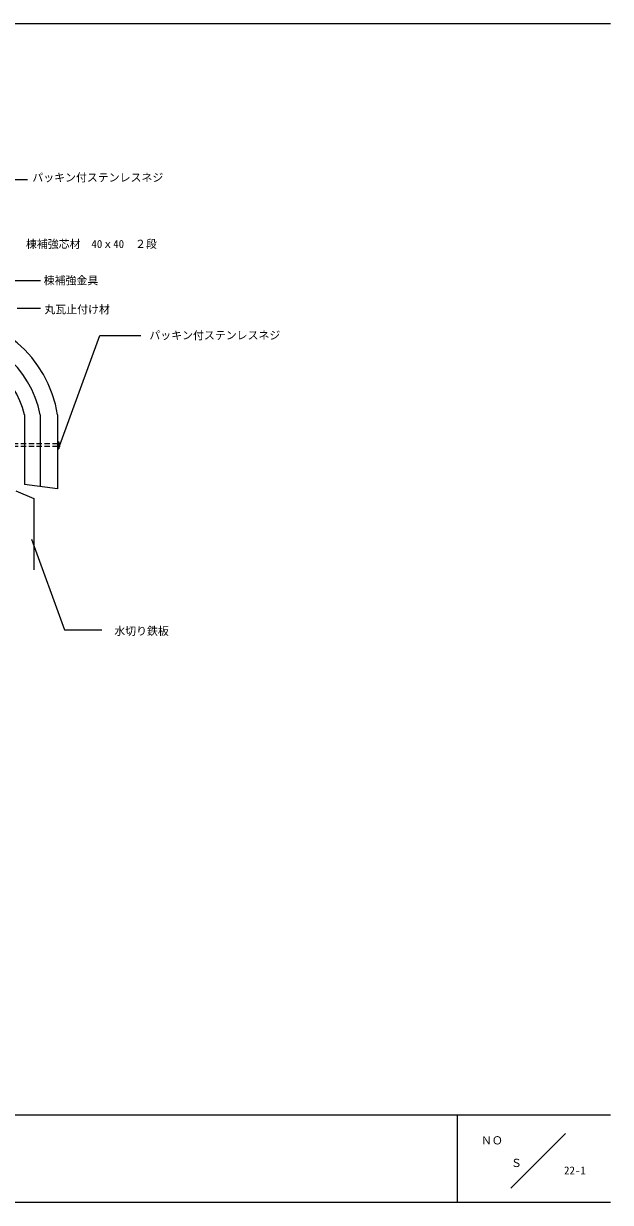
# Model space of a CAD drawing. Units: millimetres, scale not verified. Extents: x -1016 to 984, y -692 to 658.
# Drawn here: x 312 to 984, y -692 to 658 of the extents above; entities that cross this region are included whole.
import ezdxf
from ezdxf.enums import TextEntityAlignment as Align

# ---------------------------------------------------------------- set-up
doc = ezdxf.new("R2010")
doc.units = ezdxf.units.MM
doc.header["$LTSCALE"] = 5
doc.linetypes.add('DASHED1', pattern=[1.8, 1.2, -0.6])
for name, color, linetype in [('0-0', 5, 'Continuous'), ('1-1', 7, 'Continuous'), ('1-3', 7, 'Continuous'), ('1-4', 7, 'Continuous'), ('1-6', 7, 'Continuous')]:
    doc.layers.add(name, color=color, linetype=linetype)
doc.styles.add('ＭＳ ゴシック', font='')
doc.styles.get('ＭＳ ゴシック').set_extended_font_data('MS Gothic')

msp = doc.modelspace()

# ---------------------------------------------------------------- linework, layer by layer
at = {"layer": '0-0'}
for p, q in [((-1016.216, 658.176), (983.784, 658.176)), ((983.784, -591.824), (-1016.216, -591.824)), ((808.784, -691.824), (808.784, -591.824)), ((932.432, -612.77), (869.595, -675.608)), ((983.784, -691.824), (-1016.216, -691.824))]:
    msp.add_line(p, q, dxfattribs=at)
at = {"layer": '1-1', "linetype": 'DASHED1'}
for p, q in [((350.585, 176.794), (281.583, 176.794)), ((350.585, 173.794), (281.583, 173.794))]:
    msp.add_line(p, q, dxfattribs=at)
at = {"layer": '1-1'}
for p, q in [((350.585, 179.196), (351.94, 179.196)), ((351.94, 179.196), (351.94, 171.118)), ((350.585, 171.118), (351.94, 171.118)), ((350.585, 125.193), (312.585, 130.33))]:
    msp.add_line(p, q, dxfattribs=at)
msp.add_arc((350.427, 175.264), 2.888, 301.60541, 60.43965, dxfattribs=at)
at = {"layer": '1-3'}
for p, q in [((312.585, 210.206), (312.585, 130.33)), ((330.585, 210.206), (330.585, 127.897))]:
    msp.add_line(p, q, dxfattribs=at)
for points in [[(350.585, 210.206), (350.585, 171.03), (350.585, 125.193)], [(320.842, 67.837), (358.652, -36.047), (401.351, -36.047)]]:
    msp.add_lwpolyline(points, dxfattribs=at)
at = {"layer": '1-3', "color": 3}
msp.add_lwpolyline([(302.712, 122.991), (323.172, 114.465), (323.172, 32.622)], dxfattribs=at)
at = {"layer": '1-3'}
for centre, radius, start, end in [((215.585, 188.467), 136.739, 9.14783, 170.85217), ((215.585, 188.101), 117.105, 10.88066, 167.87541), ((215.585, 187.609), 99.597, 13.11386, 163.8452)]:
    msp.add_arc(centre, radius, start, end, dxfattribs=at)
at = {"layer": '1-4'}
msp.add_lwpolyline([(353.314, 175.294), (399.051, 300.957), (445.946, 300.957)], dxfattribs=at)
at = {"layer": '1-6'}
for p, q in [((283.68, 479.597), (316.234, 479.597)), ((304.343, 332.289), (331.049, 332.289))]:
    msp.add_line(p, q, dxfattribs=at)
msp.add_lwpolyline([(255.382, 244.347), (298.96, 364.077), (331.051, 364.077)], dxfattribs=at)

# ---------------------------------------------------------------- texts
at = {"layer": '0-0', "color": 7, "style": 'ＭＳ ゴシック'}
for s, p in [('ＮＯ', (835.511, -628.173)), ('Ｓ', (869.894, -654.055))]:
    msp.add_text(s, height=9.164, dxfattribs=at).set_placement(p, align=Align.BOTTOM_LEFT)
at = {"layer": '1-1', "style": 'ＭＳ ゴシック'}
for p in [(321.667, 474.498), (455.698, 293.804)]:
    msp.add_text('パッキン付ステンレスネジ', height=9.164, dxfattribs=at).set_placement(p, align=Align.BOTTOM_LEFT)
at = {"layer": '1-3', "style": 'ＭＳ ゴシック'}
msp.add_text('水切り鉄板\u3000', height=9.164, dxfattribs=at).set_placement((415.486, -44.819), align=Align.BOTTOM_LEFT)
at = {"layer": '1-4', "style": 'ＭＳ ゴシック'}
for s, p in [('丸瓦止付け材', (335.481, 323.427)), ('22-1', (930.672, -662.479))]:
    msp.add_text(s, height=9.164, dxfattribs=at).set_placement(p, align=Align.BOTTOM_LEFT)
at = {"layer": '1-6', "style": 'ＭＳ ゴシック'}
for s, p in [('棟補強芯材\u300040ｘ40\u3000２段', (314.308, 398.445)), ('棟補強金具', (334.634, 356.659))]:
    msp.add_text(s, height=9.164, dxfattribs=at).set_placement(p, align=Align.BOTTOM_LEFT)

doc.saveas('drawing.dxf')
